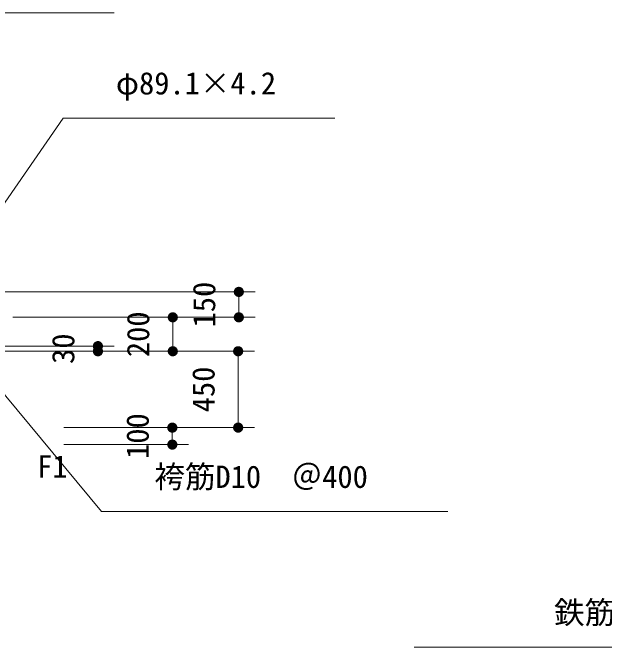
# Model space of a CAD drawing. Units: millimetres at full size. Extents: x 0 to 42000, y 0 to 29700.
# Drawn here: x 17795 to 21285, y 5557 to 9297 of the extents above; entities that cross this region are included whole.
import ezdxf
from ezdxf.enums import TextEntityAlignment as Align

# ---------------------------------------------------------------- set-up
doc = ezdxf.new("R2010")
doc.units = ezdxf.units.MM
doc.header["$LTSCALE"] = 100
for name, color, linetype, lineweight in [('D-STR', 1, 'Continuous', 13), ('D-STR-DIM', 7, 'Continuous', 13), ('D-STR-HTXT', 7, 'Continuous', 13), ('D-STR-TXT', 7, 'Continuous', 13)]:
    doc.layers.add(name, color=color, linetype=linetype, lineweight=lineweight)
doc.styles.add('ＭＳ ゴシック', font='')
doc.styles.get('ＭＳ ゴシック').set_extended_font_data('MS Gothic')

# ---------------------------------------------------------------- blocks, each defined once
blk = doc.blocks.new('filled_dot')
at = {"color": 0, "linetype": 'Continuous', "lineweight": -2, "const_width": 1.25}
blk.add_lwpolyline([(-0.625, 0, 1), (0.625, 0, 1)], format="xyb", close=True, dxfattribs=at)

msp = doc.modelspace()

# ---------------------------------------------------------------- linework, layer by layer
at = {"layer": 'D-STR'}
for p, q in [((14183.2, 7651.7), (19014.8, 7651.7)), ((15569.3, 7301.7), (17919.3, 7301.7))]:
    msp.add_line(p, q, dxfattribs=at)
at = {"layer": 'D-STR-DIM'}
for p, q in [((17591.9, 7651.7), (19225.2, 7651.7)), ((19129.2, 7651.7), (19129.2, 7501.7)), ((17797.3, 7501.7), (19225.2, 7501.7)), ((17797.3, 7501.7), (18835.7, 7501.7)), ((18739.7, 7501.7), (18739.7, 7301.7)), ((17657.3, 7331.7), (18394.2, 7331.7)), ((18298.2, 7331.7), (18298.2, 7301.7)), ((17657.3, 7301.7), (18394.2, 7301.7)), ((18047.3, 7301.7), (18835.7, 7301.7)), ((18047.3, 7301.7), (19221.2, 7301.7)), ((19125.2, 7301.7), (19125.2, 6851.7)), ((18097.3, 6851.7), (19221.2, 6851.7)), ((18097.3, 6851.7), (18833, 6851.7)), ((18737, 6851.7), (18737, 6751.7)), ((18097.3, 6751.7), (18833, 6751.7))]:
    msp.add_line(p, q, dxfattribs=at)
at = {"layer": 'D-STR-HTXT'}
for points in [[(15863.3, 8625), (16100.3, 9297.1), (16340.3, 9297.1), (18394.1, 9297.1)], [(17442.8, 7737), (18093, 8676.2), (18333, 8676.2), (19695.5, 8676.2)], [(17609.3, 7210.2), (18320.2, 6357.3), (18560.2, 6357.3), (20361.2, 6357.3)], [(23886.9, 7070.3), (23368.2, 5556.9), (23128.2, 5556.9), (20163.8, 5556.9)]]:
    msp.add_lwpolyline(points, dxfattribs=at)

# ---------------------------------------------------------------- block references
at = {"layer": 'D-STR-DIM', "xscale": 24, "yscale": 24}
for p, rotation in [((19129.2, 7651.7), 270), ((18739.7, 7501.7), 270), ((19129.2, 7501.7), 90), ((18298.2, 7331.7), 270), ((18298.2, 7301.7), 90), ((18739.7, 7301.7), 90), ((19125.2, 7301.7), 270), ((18737, 6851.7), 270), ((19125.2, 6851.7), 90), ((18737, 6751.7), 90)]:
    msp.add_blockref('filled_dot', p, dxfattribs=dict(at, rotation=rotation))

# ---------------------------------------------------------------- texts
at = {"layer": 'D-STR-DIM', "style": 'ＭＳ ゴシック'}
for s, p in [('150', (18858.1, 7576.7)), ('200', (18468.7, 7401.7)), ('30', (18027.1, 7316.7)), ('450', (18854.2, 7076.7)), ('100', (18466, 6801.7))]:
    msp.add_text(s, height=132, rotation=90, dxfattribs=at).set_placement(p, align=Align.TOP_CENTER)
at = {"layer": 'D-STR-HTXT', "style": 'ＭＳ ゴシック'}
for s, p in [('φ89.1×4.2', (18404.1, 8947.2)), ('袴筋D10\u3000＠400', (18631.2, 6628.3))]:
    msp.add_text(s, height=132, dxfattribs=at).set_placement(p, align=Align.TOP_LEFT)
msp.add_text('鉄筋コンクリート24-8-25', height=132, dxfattribs=at).set_placement((23057.2, 5828), align=Align.TOP_RIGHT)
at = {"layer": 'D-STR-TXT', "style": 'ＭＳ ゴシック'}
msp.add_text('F1', height=132, dxfattribs=at).set_placement((18119.5, 6688.5), align=Align.TOP_RIGHT)

doc.saveas('drawing.dxf')
